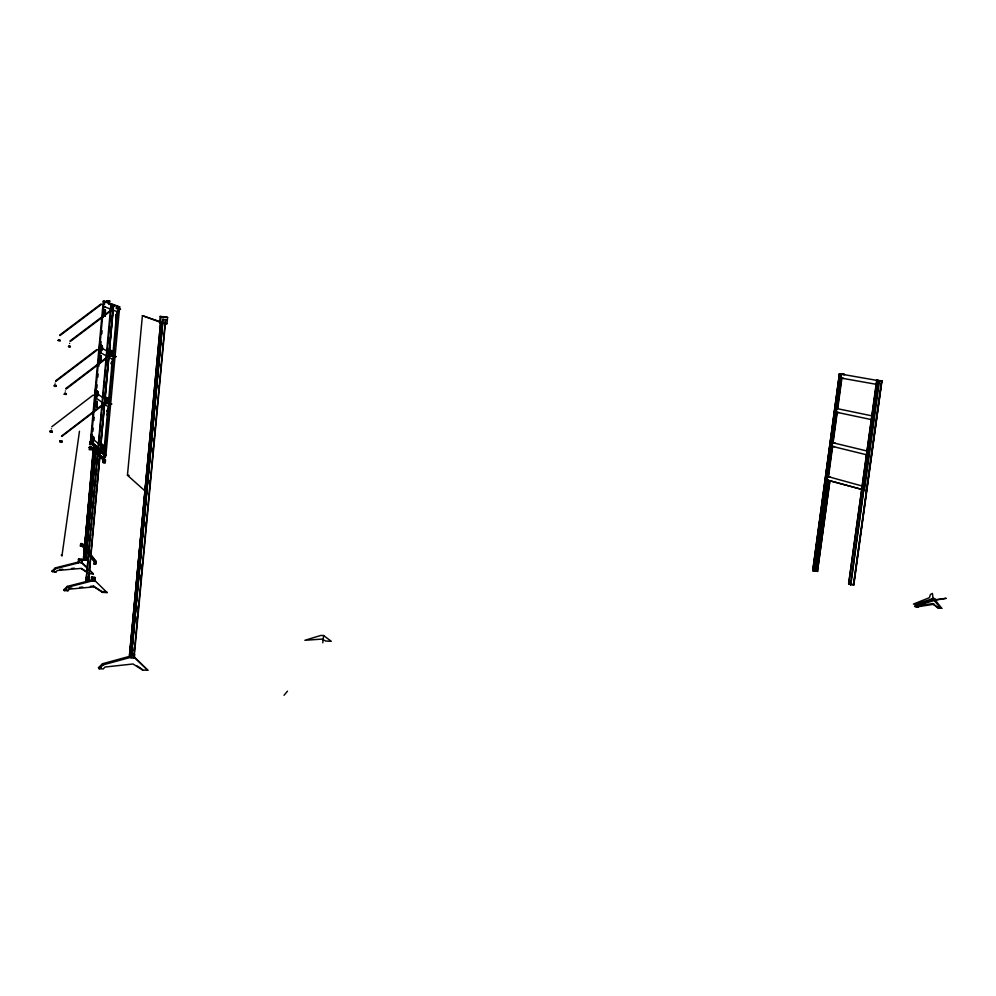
<?xml version="1.0" encoding="UTF-8"?>
<svg xmlns="http://www.w3.org/2000/svg" width="996" height="996" viewBox="0 0 996 996"><rect width="100%" height="100%" fill="white"/><g stroke="black" fill="none" stroke-linecap="round" stroke-linejoin="round"><path stroke-width="1.49" d="M111.191 355.921L111.527 350.878L110.444 350.306L109.971 355.373L111.054 355.958L111.876 350.916L110.444 350.306M115.685 316.355L115.847 315.359M115.897 314.724L115.897 315.732M116.632 307.503L116.383 308.685L116.395 307.503M103.335 460.152L103.123 462.53L105.252 462.717L105.464 460.04L103.31 459.965L89.453 447.104L91.495 447.204L97.919 453.043M106.796 403.666L107.17 398.176L106.099 397.429L105.638 402.471L106.821 403.467M106.983 410.676L106.946 411.248M106.983 410.501L107.095 410.228M107.605 403.007L107.767 402.035M99.588 356.282L99.401 356.73M100.347 348.762L100.086 349.023M103.684 311.487L103.646 310.291M103.136 451.947L103.422 451.449M95.292 402.645L95.442 401.687M119.234 309.42L119.246 309.544M110.506 404.227L110.643 403.604M114.876 356.917L115.013 356.282L114.951 356.929M103.46 304.278L103.36 304.577M111.527 363.191L111.502 362.295L111.303 363.938M115.934 315.184L115.822 314.699M107.68 402.944L107.643 403.666L107.705 402.695M96.139 393.794L96.151 394.727L96.077 393.794M96.662 395.512L92.964 395.2L51.78 426.774M99.675 356.095L99.612 356.767M114.328 356.033L114.316 357.751L114.665 356.095M90.35 443.469L90.935 443.967M90.997 443.295L91.072 443.917M87.885 579.51L87.063 579.149M94.222 447.03L95.018 446.868M93.126 579.398L93.773 579.871M99.227 455.956L98.803 455.433L99.227 456.068M104.605 461.771L103.958 461.223L104.543 461.895M104.63 455.857L104.966 456.629L104.48 455.894M110.07 402.857L110.158 403.617M104.543 455.907L105.14 456.392M103.609 457.226C103.559 449.669 104.48 462.642 105.9 455.197M105.9 455.16L103.821 455.01M111.415 403.94L110.095 403.866M119.022 309.046L119.034 308.299M103.36 460.326C108.539 461.16 101.082 458.82 103.161 462.567L105.252 462.717M111.365 363.926L111.54 363.03M113.133 305.959C116.283 306.668 108.502 304.577 111.54 305.959L86.079 580.842L88.669 580.979L113.419 305.722M111.975 355.497L112.1 356.232L112.075 355.286M115.661 315.483L115.773 316.305M81.448 562.466L81.871 563.051L81.734 559.379L78.423 559.204L78.56 562.852L78.896 559.304L81.709 559.877M88.769 554.374L80.701 543.816L82.357 543.916L82.17 546.331L80.477 546.194L80.713 543.579L82.369 543.679L88.694 551.884M89.379 447.441L89.217 449.657L91.209 449.806L91.445 447.254M80.514 546.244L80.726 543.866M105.041 301.141L103.26 301.228L90.412 441.975L97.969 448.723M95.193 397.416L108.041 406.667L104.157 448.798L91.508 437.73L95.193 397.416L96.687 397.541M102.65 397.491L95.628 392.561L99.339 352.024L100.845 352.173M103.509 306.394L116.806 311.511L112.884 354.128L99.787 347.143L103.509 306.394L105.016 306.556M82.369 543.679L82.17 546.331M93.375 441.987C90.611 440.967 95.778 442.461 93.823 437.12C89.453 433.546 94.62 446.806 89.64 444.577L89.852 442.286M92.889 431.268L93.176 428.168M93.885 420.437L94.159 417.349M94.869 409.617L96.002 397.255M96.201 395.748L96.649 390.88L97.982 391.602C99.998 396.408 94.782 395.885 97.533 396.495M96.849 387.979L97.135 384.879M97.845 377.148L98.118 374.06M98.828 366.329L100.098 352.41M100.372 350.169L100.82 345.263L102.177 345.836C104.231 350.144 98.965 350.53 101.717 350.754M100.808 344.678L101.094 341.591M101.791 333.859L102.078 330.772M103.347 316.853L104.057 309.121M104.48 304.49L104.767 301.39L119.657 306.843L105.95 454.699M81.386 559.441L81.423 562.964L81.734 559.379M92.391 441.116L92.84 436.273M96.537 395.786L96.986 390.905M100.708 350.206L101.156 345.301M93.039 441.963L93.487 437.095L92.504 436.248M97.197 396.458L97.645 391.577L96.649 390.88M101.38 350.716L101.829 345.799L100.82 345.263M94.122 446.084L83.427 560.175L93.686 444.241M106.933 301.029L109.809 301.153L107.145 301.103M83.676 560.188L93.885 445.137M83.427 560.175L94.01 444.515M96.201 447.814L85.644 560.3L95.716 446.843M85.88 560.312L95.927 446.855M101.766 350.119L101.766 348.986M85.644 560.3L96.089 446.233M109.087 304.427L109.373 301.352M109.336 304.465L109.062 301.203M86.079 580.842L110.793 305.448M113.569 306.083L88.383 580.917L88.507 575.862M89.067 569.7L89.64 563.524M90.213 557.362L90.487 554.274M91.196 546.567L91.483 543.492M92.192 535.773L92.479 532.698M93.188 524.992L93.462 521.904M94.172 514.197L94.458 511.11M95.168 503.403L95.591 498.772M96.164 492.609L96.587 487.99M97.147 481.815L97.571 477.196M98.143 471.021L98.43 467.946M99.139 460.239L99.7 454.064M100.123 449.445L100.409 446.357M101.119 438.651L101.542 434.019M102.115 427.857L102.538 423.225M103.098 417.063L103.534 412.444M104.094 406.268L104.518 401.649M105.09 395.474L105.514 390.855M106.074 384.693L106.36 381.605M107.07 373.898L107.493 369.267M108.066 363.104L108.489 358.473M109.05 352.31L109.485 347.691M110.046 341.516L110.469 336.897M111.042 330.722L111.465 326.103M112.025 319.94L112.461 315.309M113.021 309.146L113.307 306.058M101.331 449.296L101.791 444.291L103.186 445.224C100.297 453.329 102.028 447.939 102.725 450.254M101.679 449.333L102.14 444.316M106.448 397.466L107.518 398.201L107.058 403.255L105.987 402.496L106.099 397.429M111.403 355.995L110.319 355.41L110.78 350.343M102.376 450.229L102.837 445.2L101.791 444.291M95.118 581.241L94.944 577.369L91.483 577.194L91.644 581.054L91.981 577.307L91.682 580.531L94.284 580.668M110.07 401.724L108.502 401.6L112.411 359.22L99.339 352.024M90.499 554.237L95.915 561.271L95.666 564.022L93.935 563.923L94.184 561.184L80.713 543.579M103.26 301.228L118.088 306.681L104.456 454.525L100.135 450.665M105.862 447.416L106.273 442.896M106.97 435.377L107.244 432.376M108.078 423.35L108.352 420.337M112.025 380.547L112.299 377.521M113.009 369.964L113.283 366.939M115.997 337.544L116.271 334.494M116.694 329.937L117.254 323.849M117.814 317.761L118.238 313.205M95.666 564.022L95.865 561.483L82.357 543.916M94.632 581.154L94.583 577.431M142.403 315.657L161.663 322.729L145.653 491.538L127.451 475.266L142.403 315.657L159.298 321.397M159.597 322.741L160.194 316.417L166.755 317.114L167.589 317.413L166.992 323.737L159.597 322.741L166.992 323.737M160.418 323.053L161.016 316.716L160.194 316.417M129.58 655.169L160.617 322.505L129.841 655.107L161.364 322.704L160.617 322.505M129.368 656.401L102.464 663.747L98.492 667.681L99.164 668.789L103.31 668.914L104.916 667.046L133.041 663.983L142.615 670.084L147.819 670.246L134.609 657.646L130.103 657.497L129.368 656.401L161.19 321.857M99.164 668.789L103.148 664.855L130.103 657.472L129.629 653.637L132.63 653.737M162.746 319.218L131.161 657.447L162.448 322.318M131.148 655.256L162.746 322.343M165.436 319.504L133.763 657.472L131.41 657.397L163.045 319.243M133.95 650.687L134.236 647.599M136.888 619.736L137.187 616.649M137.921 608.905L138.22 605.805M140.859 577.954L141.158 574.854M141.893 567.122L142.191 564.022M145.864 525.328L146.163 522.24M149.836 483.546L150.135 480.458M152.923 451.051L153.222 447.951M153.807 441.763L154.106 438.663M154.841 430.932L155.139 427.832M156.907 409.256L157.194 406.169M158.812 389.137L159.111 386.05M160.879 367.474L161.165 364.387M162.784 347.355L163.083 344.267M163.817 336.524L164.116 333.423M164.85 325.692L165.137 322.592M165.734 319.529L134.111 657.547L133.651 656.887M130.103 657.472L134.609 657.646L134.124 653.787M89.864 442.523L91.856 442.448M322.804 642.781L323.575 635.535L320.861 635.436L304.876 640.291L321.833 639.108L325.879 641.075L331.282 641.287L323.575 635.535M110.145 403.903L110.083 404.936M100.11 348.874L100.21 349.795M91.395 447.702L89.366 447.54M107.145 410.676L107.008 411.261M103.808 310.976L103.709 311.412M103.895 461.397L103.858 461.683M841.359 374.135L814.716 571.231L812.711 570.546L839.391 373.898M812.836 570.596L839.504 373.824L844.546 374.484L839.317 374.11L841.383 374.459M813.047 570.608L839.653 374.16M866.408 490.692L826.182 479.773L840.487 374.185M841.172 374.434L814.716 571.231M97.571 395.898L97.596 394.404M827.937 480.246L815.674 570.72L817.455 571.393L829.967 480.769M815.786 570.77L828.149 480.259M837.711 408.696L841.894 378.194M828.274 480.296L815.998 570.783L812.711 570.546M817.455 571.393L829.755 480.757M90.661 448.91L90.375 448.3M94.321 446.88L94.906 447.416M848.654 583.992L876.667 380.572L878.746 380.92L850.783 584.727L848.654 583.992L876.891 380.596M862.586 486.197L866.894 454.911M867.416 451.151L871.737 419.727M872.259 415.955L876.605 384.406M850.572 584.714L878.547 380.559L881.821 380.92L853.609 584.889M864.453 490.542L879.555 381.007M879.792 380.821L876.555 380.211L881.784 381.169M853.485 584.839L881.572 381.219M850.447 584.664L853.821 584.901L881.908 381.045M79.468 431.243L61.939 555.98L61.254 554.971M96.114 395.026L96.077 394.752M95.454 402.247L95.367 402.621M89.391 447.341L91.47 447.453L105.389 460.115M107.817 403.243L107.842 402.035M109.074 403.218L109.05 404.961M110.568 403.579L110.581 404.252M89.976 448.449L90.648 448.835M98.716 461.31L97.969 460.911M98.554 455.558L98.567 456.218M98.455 455.595L99.077 456.23M93.163 579.323L93.948 579.398M914.652 606.377L916.283 606.987L918.524 604.522L913.432 604.074L929.405 597.675L930.389 594.537L932.418 593.404L933.053 598.459L931.297 599.455L932.953 600.053L946.2 598.31L936.053 600.065L916.967 605.381L935.244 598.932L933.588 598.335L916.893 603.925L914.652 606.377L932.58 603.613L939.016 608.17L941.743 608.307L935.319 600.202L933.663 599.604L940.087 607.709L941.743 608.307M916.283 606.987L934.236 604.211M284.034 695.283L287.495 691.137M94.645 580.606L90.885 580.332L67.242 586.407L63.756 589.806L64.267 590.616L67.915 590.777L69.322 589.159L94.06 586.868L102.513 592.371L107.082 592.583L106.497 591.786L101.916 591.562L93.487 586.071L90.399 586.358M86.627 567.446L82.158 563.126L77.862 562.192L55.278 567.919L51.941 571.144L55.901 572.053L57.233 570.509L80.875 568.417L86.64 572.19M64.267 590.616L67.753 587.217L91.458 581.116L95.417 581.328L94.844 580.544L107.082 592.583M52.415 571.878L55.739 568.641L78.373 562.914M98.106 460.849L98.753 461.036M61.466 436.148L101.841 405.185M61.727 436.46L102.215 405.633M65.724 388.589L107.419 356.879M66.11 389.05L106.572 358.261M55.614 380.821L96.886 349.521M55.988 381.256L97.247 349.957M69.994 340.968L110.544 310.379M70.367 341.416L110.917 310.827M59.685 335.079L101.032 303.979M60.046 335.528L101.393 304.415M84.735 558.582L84.112 558.482M98.517 461.534L97.894 461.285L98.43 461.609M104.057 461.198L104.717 461.422L104.132 461.16M59.735 440.792L62.238 441.079L60.656 441.029M52.203 432.027L49.875 431.778L52.215 432.077M66.383 394.441L63.943 394.192L66.396 394.391M56.336 385.589L54.145 385.377L54.842 385.377M68.799 588.35L71.886 588.063M79.605 587.354L82.693 587.067M59.71 569.513L62.661 569.251M71.513 568.479L74.451 568.218M65.574 393.408C67.317 393.569 63.296 393.233 65.014 393.345M69.832 345.849C70.679 345.898 67.79 345.674 69.471 345.724M98.492 667.681L101.256 667.756M130.364 654.708L134.871 654.858M130.7 656.8L131.41 657.397M63.756 589.806L66.184 589.918M58.789 339.736C61.54 339.873 57.021 339.524 59.536 339.748M51.941 571.144L55.901 572.053M88.943 573.696L93.325 573.92L89.441 569.949M95.417 577.991L91.483 577.194M86.378 577.605L88.632 577.257M51.344 431.231L49.9 430.957L52.302 431.231L50.908 431.031L51.531 431.019M95.628 563.973L93.935 563.923M83.39 556.702L86.166 557.25M82.158 559.951L78.423 559.204M94.184 561.184L95.915 561.271M94.122 561.383L95.865 561.483L94.159 561.433L90.549 556.714M932.58 603.613L937.361 607.56L940.087 607.709M851.904 584.179L853.821 584.901M80.937 544.14L82.593 544.227M80.589 545.447L82.245 545.534M83.116 559.74L85.556 559.889M83.39 559.802L85.357 559.914M51.294 430.994L50.659 431.168M65.387 390.98L65.387 391.042M56.349 385.539L54.718 385.477L55.49 385.452M69.62 343.383L69.62 343.408M127.451 475.266L129.131 475.378M100.359 451.3L103.821 454.4L105.937 454.637L103.796 454.662L100.335 451.549M89.503 447.055L103.335 459.704L105.414 459.866L100.061 454.998M101.903 446.818L102.962 447.739M91.508 437.73L93.014 437.854M92.616 438.701L93.599 439.56M91.956 442.149L89.964 442L98.044 449.233M91.931 442.398L89.939 442.236L98.019 449.482M60.731 440.78L61.366 441.104L59.822 440.879M830.403 476.823L828.498 476.661L832.644 446.395L834.511 446.569M826.182 479.773L860.507 489.036M106.223 399.981L107.282 400.728M95.628 392.561L97.135 392.698M96.761 393.345L97.757 394.043M834.997 442.934L833.092 442.747L837.263 412.356L839.13 412.543M51.431 428.79L51.506 428.803M112.411 359.22L113.98 359.369M110.556 352.87L111.639 353.456M99.787 347.143L101.293 347.293M100.932 347.753L101.941 348.289M116.806 311.511L118.375 311.673M161.016 316.716L167.589 317.413M163.257 319.392L166.245 319.716M110.768 305.697L113.93 305.909M110.942 305.809L113.942 306.233M118.088 306.681L119.657 306.843M55.041 386.187C58.615 386.759 51.531 385.788 55.104 386.386M878.522 380.895L881.933 381.269L839.504 373.824M841.844 378.181L843.761 378.393M109.809 301.153L106.796 300.904L107.394 301.141M69.384 346.608C65.823 346.471 73.231 347.031 69.334 346.757M839.479 374.06L844.546 374.484M879.829 380.572L881.821 380.92M937.361 607.56L939.016 608.17M917.727 605.319L919.358 605.929M916.806 606.489L918.449 607.099M815.886 570.733L817.666 571.405M116.482 314.462L115.91 320.575M112.1 361.934L111.54 368.01M137.075 665.938L140.66 668.216M81.51 568.442L87.262 572.214M104.991 399.135L108.502 401.6M107.755 409.132L107.195 415.183M92.142 439.921L91.595 442.037L96.226 446.22M94.284 444.228L96.6 446.295M101.256 450.429L105.912 454.562M86.104 566.724L81.647 562.416L82.158 563.126M88.856 569.6L93.325 573.92M78.896 559.304L78.622 562.379M101.916 591.562L102.513 592.371M90.885 580.332L91.458 581.116M93.487 586.071L94.06 586.868M147.819 670.246L133.862 656.563L134.609 657.646M141.855 668.976L142.615 670.084M55.278 567.919L55.739 568.641M67.242 586.407L67.753 587.217M67.392 589.968L67.915 590.777M102.464 663.747L103.148 664.855M111.042 403.866L111.851 403.978L111.054 403.791M115.399 356.58L116.233 356.668L115.412 356.543M119.769 309.233L120.591 309.37L119.781 309.158M91.483 433.982L91.221 440.008L91.483 433.982M95.604 388.851L95.342 394.852L95.604 388.851M99.749 343.471L99.488 349.471L99.749 343.471M97.06 401.338L96.799 407.376L97.06 401.338M101.219 355.833L100.957 361.859L101.219 355.833M105.402 310.08L105.153 316.093L105.402 310.08M104.568 445.262L104.306 451.574L104.568 445.262M108.925 398.026L108.664 404.314L108.925 398.026M113.307 350.517L113.034 356.805L113.307 350.517M832.27 446.357L828.174 476.636L862.959 486.235L867.267 454.948L832.27 446.357M836.889 412.319L832.768 442.722L867.79 451.188L872.123 419.764L836.889 412.319M841.52 378.144L837.387 408.671L872.633 415.992L876.99 384.444L841.52 378.144M62.15 441.963L59.66 441.726L62.113 441.9M57.955 340.433L60.295 340.694L57.955 340.433M55.091 383.099L55.154 383.099"/></g></svg>
